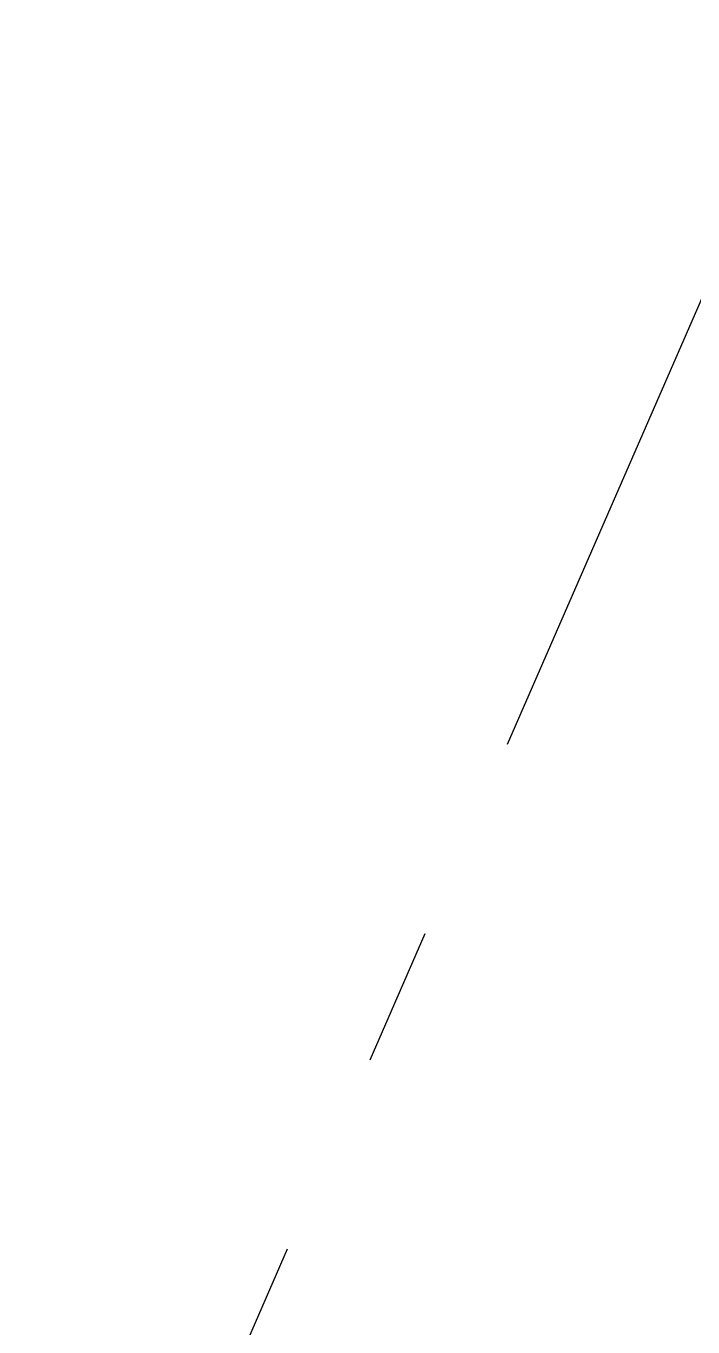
# Model space of a CAD drawing. Header units: millimetres. Extents: x -37281 to 954596, y -59787 to 956680.
# Drawn here: x 874160 to 874843, y -7704 to -6371 of the extents above; entities that cross this region are included whole.
import ezdxf
from ezdxf.enums import TextEntityAlignment as Align

# ---------------------------------------------------------------- set-up
doc = ezdxf.new("R2010")
doc.units = ezdxf.units.MM
doc.header["$MEASUREMENT"] = 0
doc.linetypes.add('Double Dashed', pattern=[1093.611073, 529.166651, -211.666656, 141.111112, -211.666656])
doc.layers.add('A-15-MG_Structural_Grid', color=7, linetype='Continuous')
doc.layers.add('New_A-95-P_Drawing', color=7, linetype='Continuous')
doc.layers.add('A-15-MG_Structural_Grid_Pen_No__163', color=7, linetype='Continuous', lineweight=0, true_color=0x750077)
doc.layers.add('New_A-95-P_Drawing_Pen_No__1', color=7, linetype='Continuous', lineweight=13)
doc.styles.add('GENERATED_STYLE_4', font='')
doc.styles.get('GENERATED_STYLE_4').set_extended_font_data('Swis721 BT')
doc.dimstyles.new('GENERATED_STYLE__1', dxfattribs={"dimtxt": 250, "dimasz": 95, "dimexe": 0.18, "dimexo": 0, "dimgap": 0.09, "dimtad": 1, "dimdec": 0, "dimzin": 0, "dimdsep": 46, "dimtxsty": 'GENERATED_STYLE_4', "dimblk": 'ARROWHEAD_2', "dimblk1": 'ARROWHEAD_2', "dimblk2": 'ARROWHEAD_2', "dimcen": 0.09, "dimclrd": 7, "dimclre": 7, "dimclrt": 7, "dimadec": 0, "dimazin": 0, "dimtfac": 1, "dimtdec": 4, "dimtmove": 0, "dimatfit": 3, "dimfxl": 1, "dimtolj": 1, "dimtzin": 0, "dimarcsym": 0})

# ---------------------------------------------------------------- blocks, each defined once
blk = doc.blocks.new('Standard grid marker')
at = {"layer": 'A-15-MG_Structural_Grid_Pen_No__163', "linetype": 'Double Dashed'}
blk.add_line((1000, 0), (29726, 0), dxfattribs=at)
at = {"layer": 'A-15-MG_Structural_Grid_Pen_No__163', "style": 'GENERATED_STYLE_4'}
for tag, p in [('AC_MarkerText_1_0', (-500, 41.2)), ('AC_MarkerText_1_1', (31226, 41.2))]:
    blk.add_attdef(tag, text='', height=350, rotation=90, dxfattribs=at).set_placement(p, align=Align.MIDDLE_CENTER)
blk = doc.blocks.new('*D1310', base_point=(864302.5, 0))
at = {"layer": 'New_A-95-P_Drawing_Pen_No__1', "linetype": 'Continuous'}
for p, q in [((874747, -4791.7), (874661.3, -4675.6)), ((874728.6, -4677.6), (874704.2, -4733.6)), ((874618.2, -4696.1), (874790.1, -4771.1)), ((874704.2, -4733.6), (873984.7, -6383.6)), ((873941.8, -6325.5), (874027.6, -6441.6)), ((873898.8, -6346.1), (874070.6, -6421)), ((873984.7, -6383.6), (873960.3, -6439.6))]:
    blk.add_line(p, q, dxfattribs=at)
at = {"layer": 'New_A-95-P_Drawing_Pen_No__1', "insert": (874122.1, -5943.4), "char_height": 250, "attachment_point": 7, "rotation": 66.4404, "style": 'GENERATED_STYLE_4'}
blk.add_mtext('\\A1;{\\fSwis721 BT|b0|i0|c0|p34;1,800}', dxfattribs=at)
blk = doc.blocks.new('ARROWHEAD_2')
at = {"color": 0, "linetype": 'Continuous', "lineweight": 0}
for p, q in [((-0.378, -0.655), (0.378, 0.655)), ((0, 0), (-1, 0))]:
    blk.add_line(p, q, dxfattribs=at)

msp = doc.modelspace()

# ---------------------------------------------------------------- block references
at = {"layer": 'A-15-MG_Structural_Grid', "color": 8, "linetype": 'Continuous', "lineweight": 15, "zscale": 1000, "rotation": 246.440411583993}
msp.add_blockref('Standard grid marker', (886192.2, 19355.8), dxfattribs=at)

# ---------------------------------------------------------------- dimensions: what is measured, and where the dimension line sits
at = {"layer": 'New_A-95-P_Drawing', "linetype": 'Continuous'}
dim = msp.add_linear_dim(base=(873984.7, -6383.6), p1=(874391.9, -4597.4), p2=(873672.4, -6247.4), angle=246.4404, dimstyle='GENERATED_STYLE__1', dxfattribs=at)
dim.commit()
dim.dimension.update_dxf_attribs({"geometry": '*D1310', "text_midpoint": (874184, -5488.7), "dimtype": 160, "text_rotation": 66.4404})

doc.saveas('drawing.dxf')
